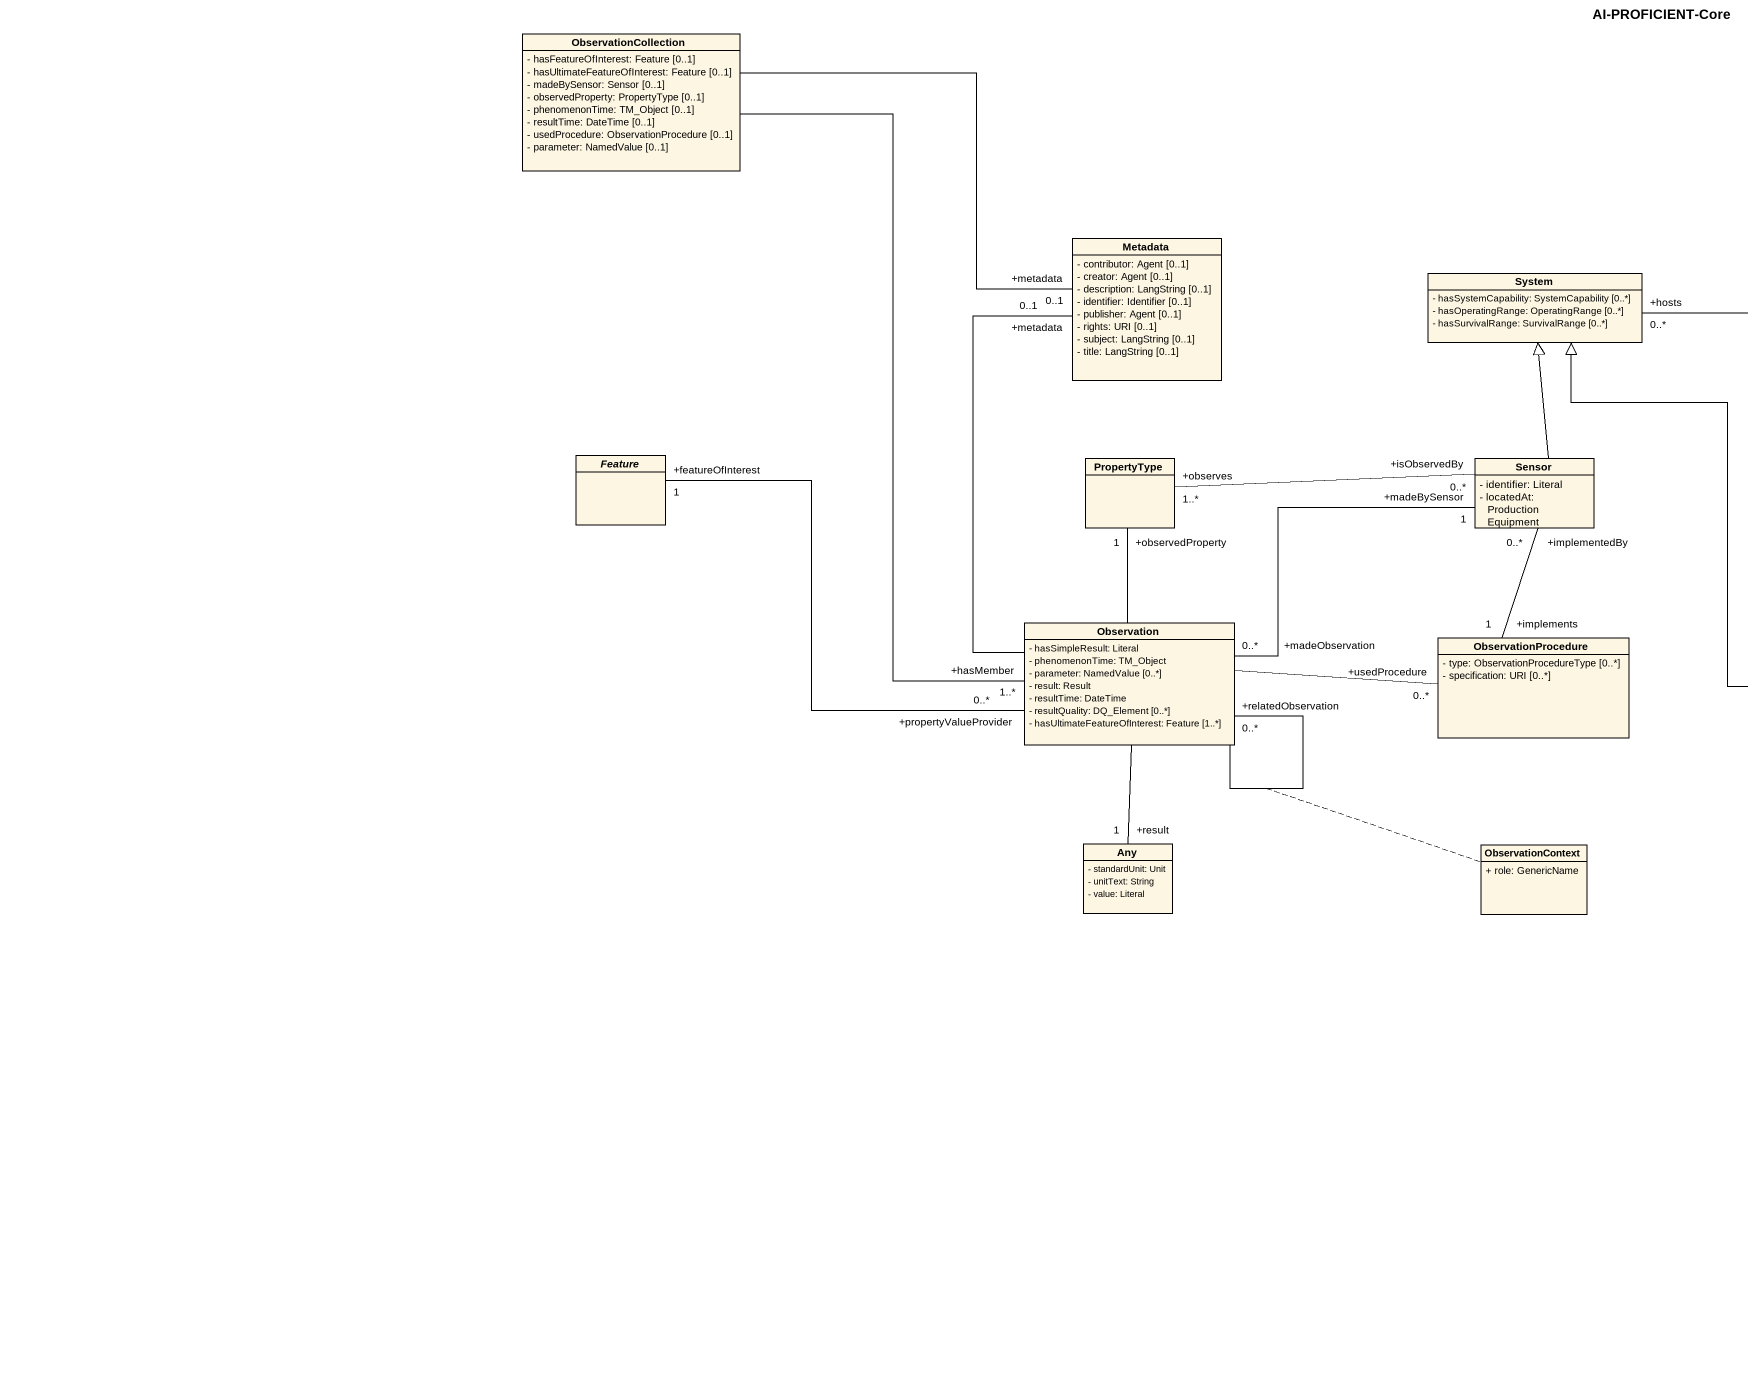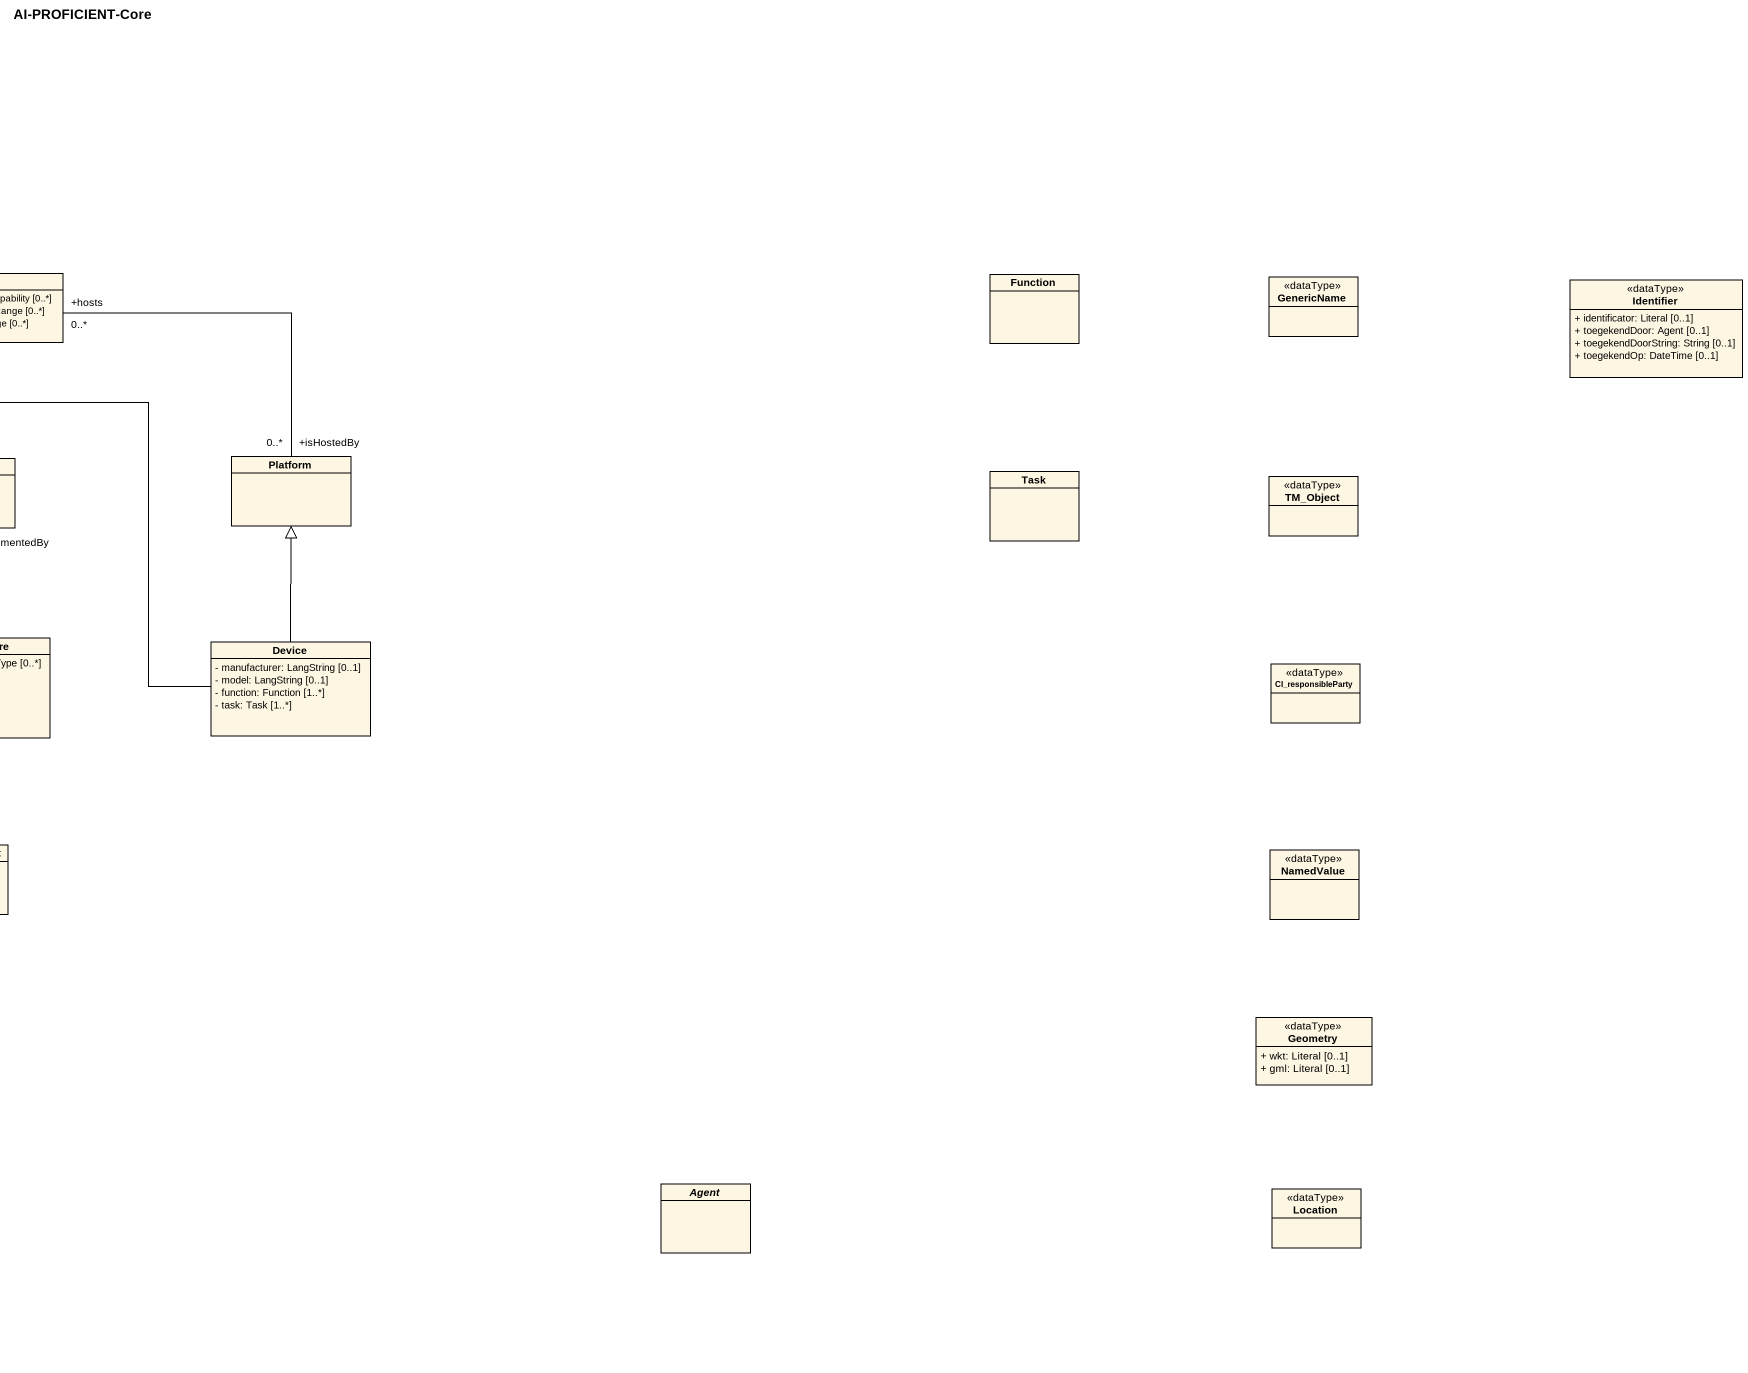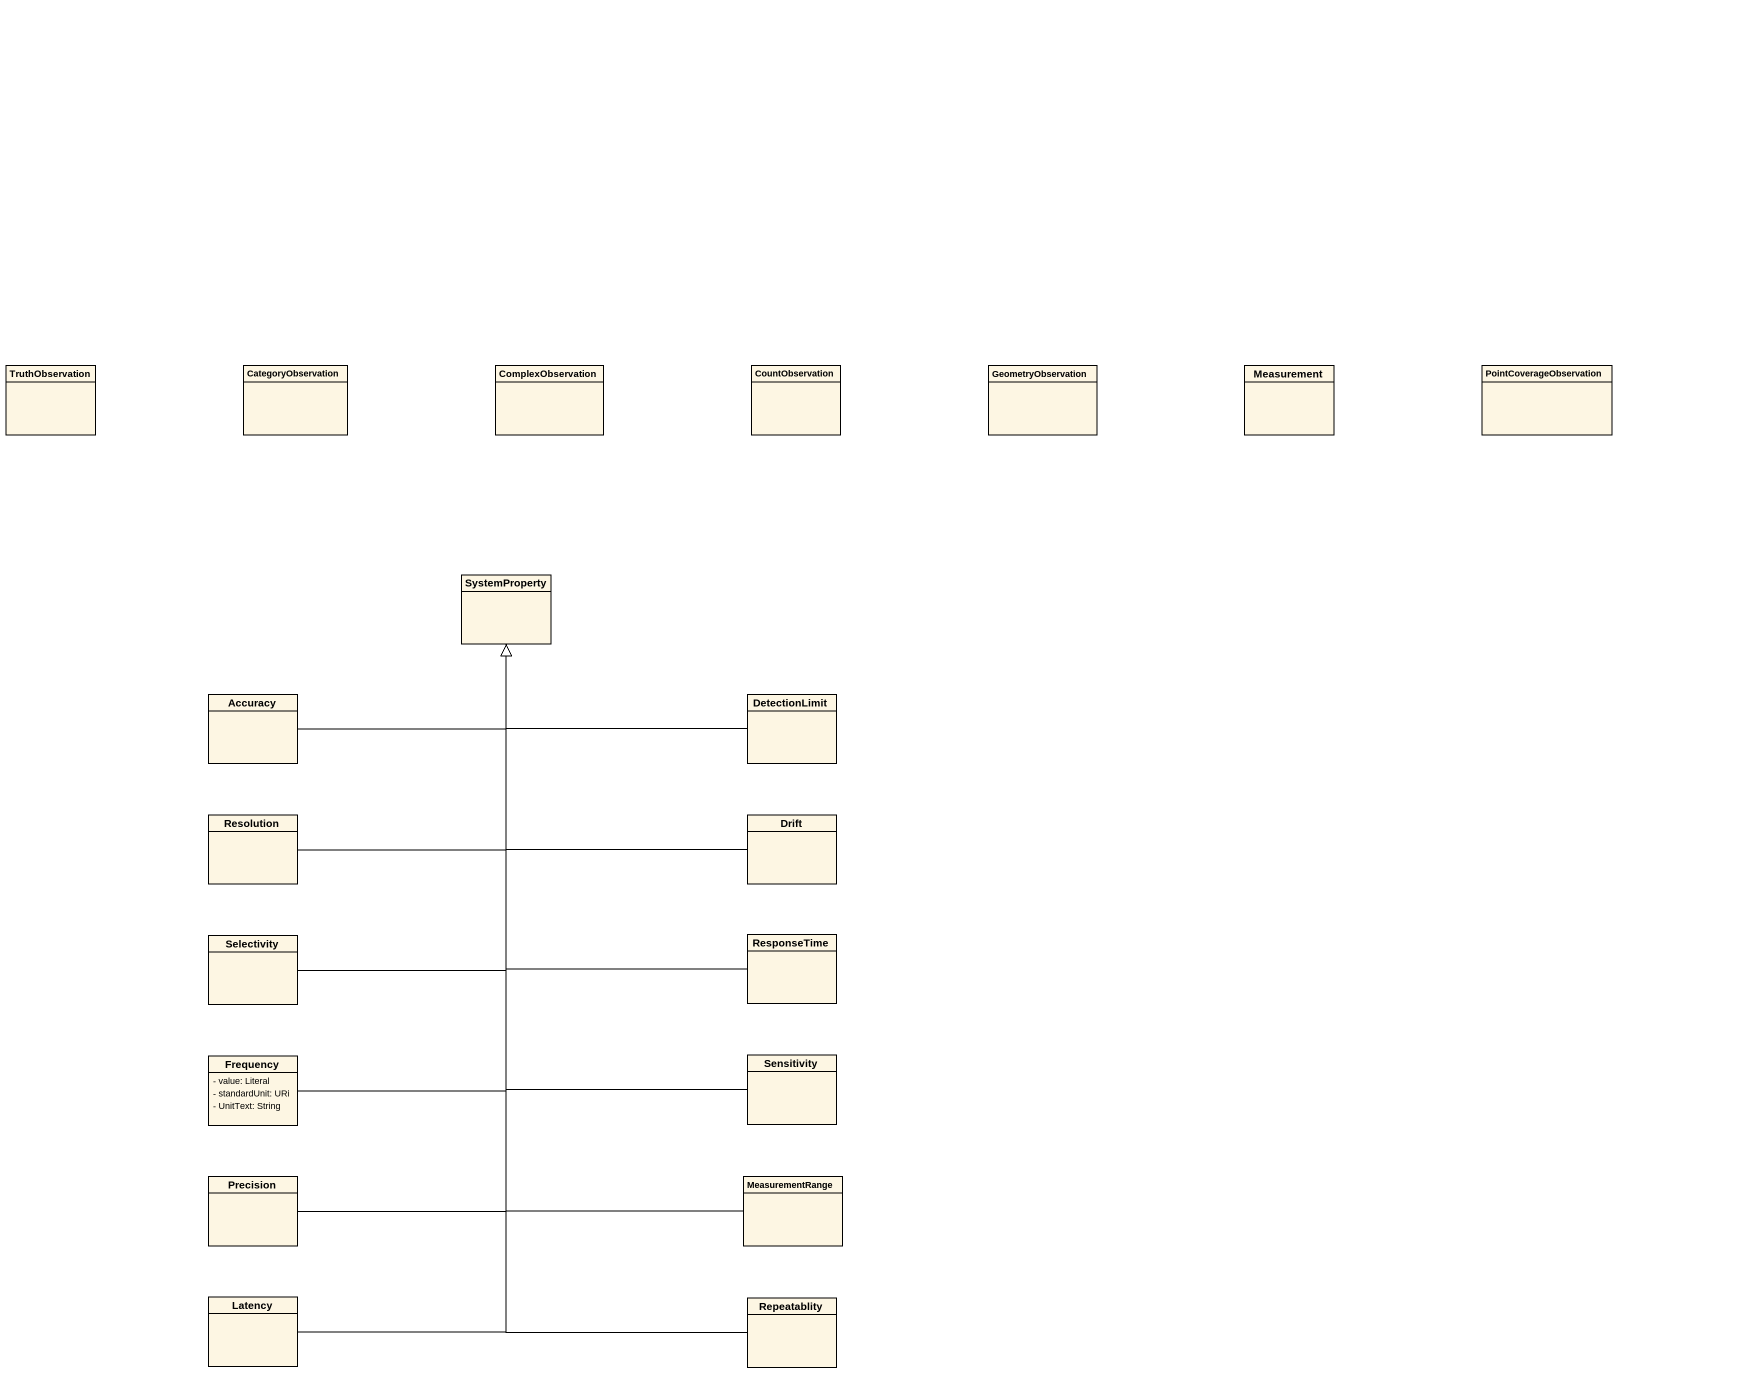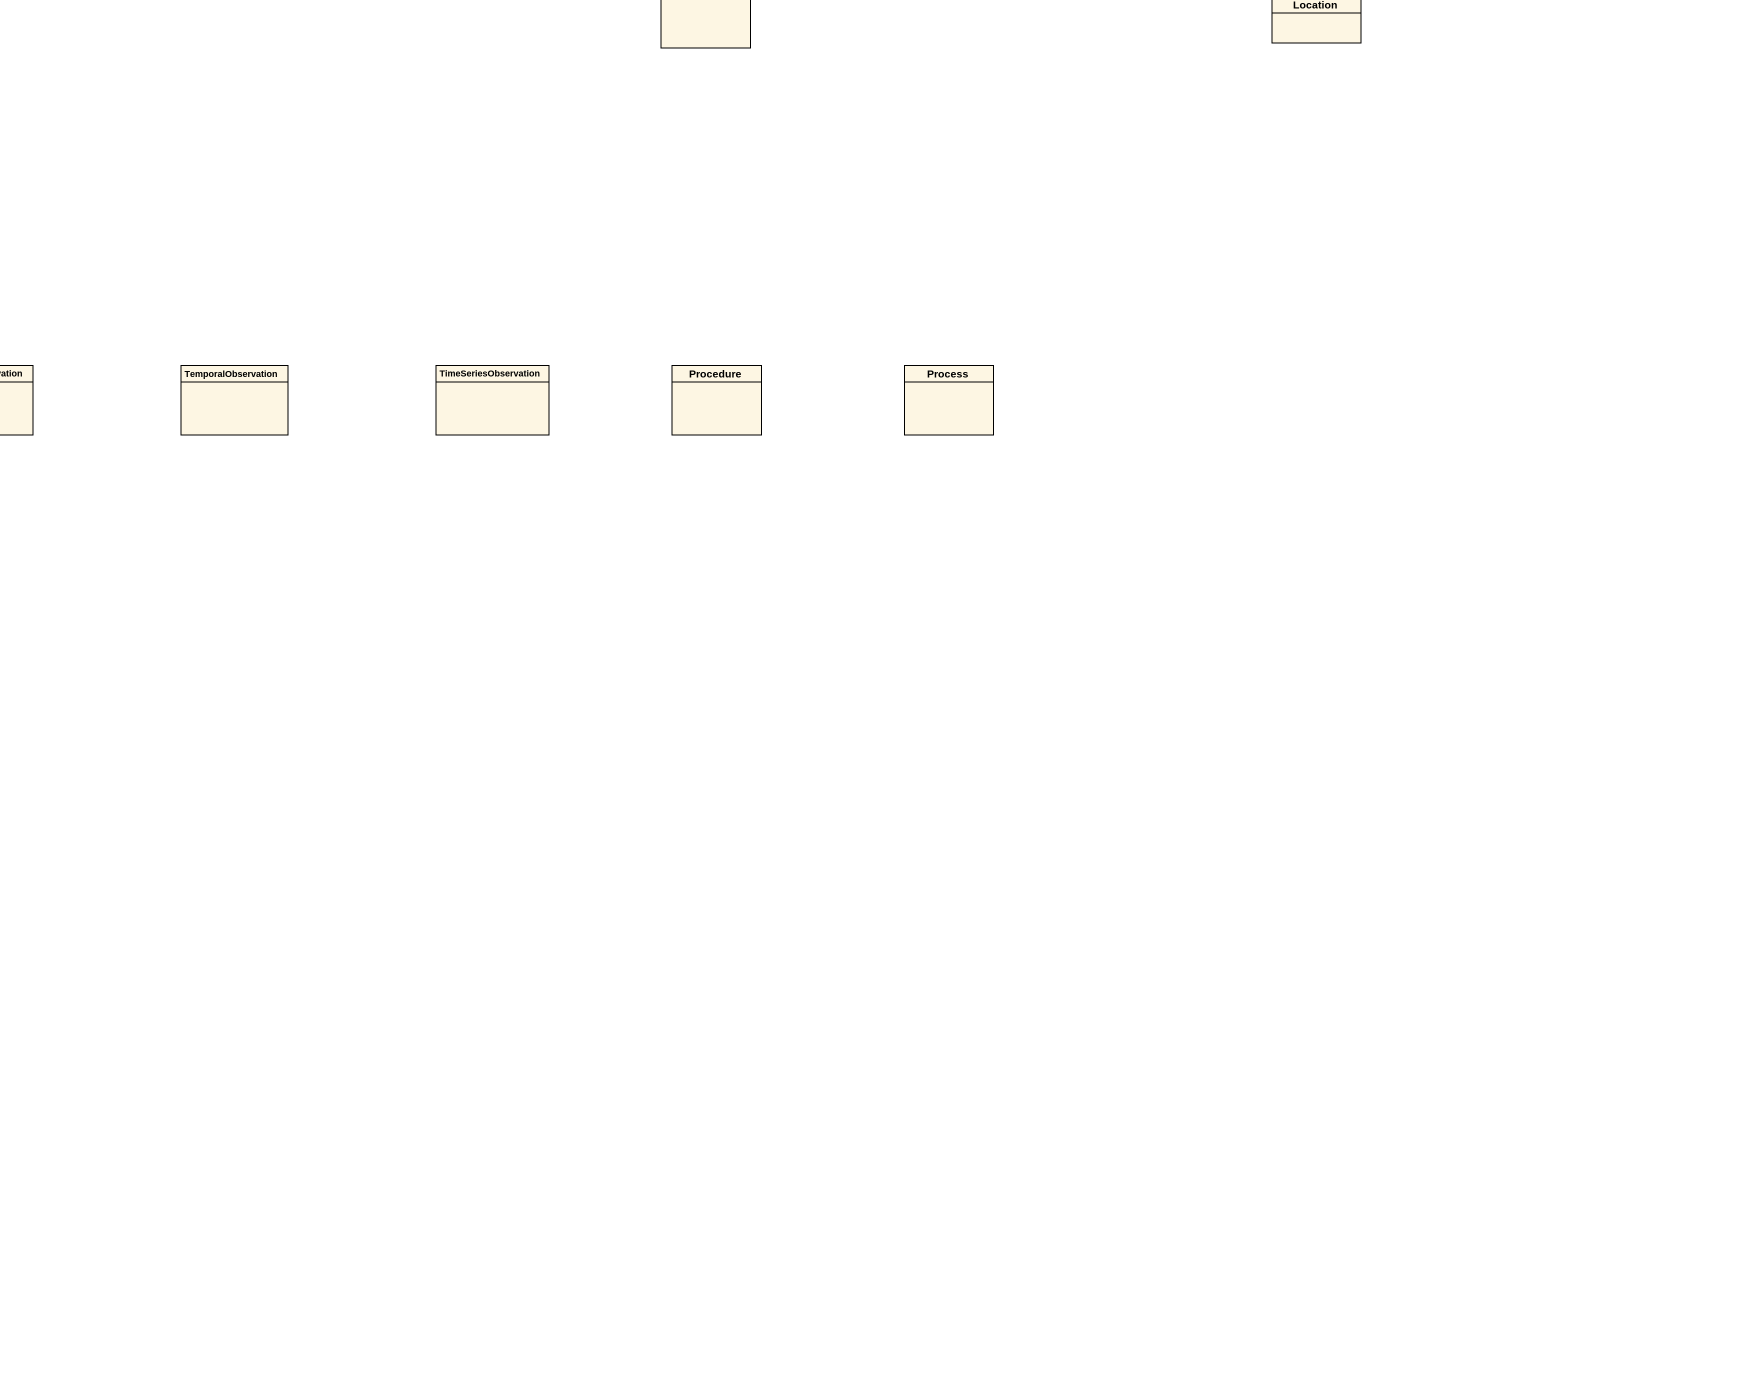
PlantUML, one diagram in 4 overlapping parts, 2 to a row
@startuml
title AI-PROFICIENT-Core
hide circle
hide empty members
skinparam classAttributeIconSize 0
class ObservationCollection {
  - hasFeatureOfInterest: Feature [0..1]
  - hasUltimateFeatureOfInterest: Feature [0..1]
  - madeBySensor: Sensor [0..1]
  - observedProperty: PropertyType [0..1]
  - phenomenonTime: TM_Object [0..1]
  - resultTime: DateTime [0..1]
  - usedProcedure: ObservationProcedure [0..1]
  - parameter: NamedValue [0..1]
}
class Metadata {
  - contributor: Agent [0..1]
  - creator: Agent [0..1]
  - description: LangString [0..1]
  - identifier: Identifier [0..1]
  - publisher: Agent [0..1]
  - rights: URI [0..1]
  - subject: LangString [0..1]
  - title: LangString [0..1]
}
class System {
  - hasSystemCapability: SystemCapability [0..*]
  - hasOperatingRange: OperatingRange [0..*]
  - hasSurvivalRange: SurvivalRange [0..*]
}
class Function
class GenericName <<dataType>>
class Identifier <<dataType>> {
  + identificator: Literal [0..1]
  + toegekendDoor: Agent [0..1]
  + toegekendDoorString: String [0..1]
  + toegekendOp: DateTime [0..1]
}
abstract class Feature
class PropertyType
class Sensor {
  - identifier: Literal
  - locatedAt: ProductionEquipment
}
class Platform
class Task
class TM_Object <<dataType>>
class Observation {
  - hasSimpleResult: Literal
  - phenomenonTime: TM_Object
  - parameter: NamedValue [0..*]
  - result: Result
  - resultTime: DateTime
  - resultQuality: DQ_Element [0..*]
  - hasUltimateFeatureOfInterest: Feature [1..*]
}
class ObservationProcedure {
  - type: ObservationProcedureType [0..*]
  - specification: URI [0..*]
}
class Device {
  - manufacturer: LangString [0..1]
  - model: LangString [0..1]
  - function: Function [1..*]
  - task: Task [1..*]
}
class CI_responsibleParty <<dataType>>
class Any {
  - standardUnit: Unit
  - unitText: String
  - value: Literal
}
class ObservationContext {
  + role: GenericName
}
class NamedValue <<dataType>>
class Geometry <<dataType>> {
  + wkt: Literal [0..1]
  + gml: Literal [0..1]
}
abstract class "Agent" as Agent_
class Location <<dataType>>
class TruthObservation
class CategoryObservation
class ComplexObservation
class CountObservation
class GeometryObservation
class Measurement
class PointCoverageObservation
class TemporalObservation
class TimeSeriesObservation
class Procedure
class "Process" as Process_
class SystemProperty
class Accuracy
class DetectionLimit
class Resolution
class Drift
class Selectivity
class ResponseTime
class Frequency {
  - value: Literal
  - standardUnit: URi
  - UnitText: String
}
class Sensitivity
class Precision
class MeasurementRange
class Latency
class Repeatablity
ObservationCollection -right- "+metadata\n0..1" Metadata
ObservationCollection -- "+hasMember\n1..*" Observation
System "+hosts\n0..*" -right- "+isHostedBy\n0..*" Platform
Feature "+featureOfInterest\n1" -right- "+propertyValueProvider\n0..*" Observation
Sensor -up-|> System
Sensor "+isObservedBy\n0..*" -left- "+observes\n1..*" PropertyType
Sensor "+implementedBy\n0..*" -- "+implements\n1" ObservationProcedure
Observation -up- "+metadata\n0..1" Metadata
Observation -up- "+observedProperty\n1" PropertyType
Observation "+madeObservation\n0..*" -right- "+madeBySensor\n1" Sensor
Observation -- "+relatedObservation\n0..*" Observation
(Observation, Observation) .. ObservationContext
Observation -right- "+usedProcedure\n0..*" ObservationProcedure
Observation -- "+result\n1" Any
Device -up-|> System
Device -up-|> Platform
Accuracy -right-|> SystemProperty
DetectionLimit -left-|> SystemProperty
Resolution -up-|> SystemProperty
Drift -up-|> SystemProperty
Selectivity -up-|> SystemProperty
ResponseTime -up-|> SystemProperty
Frequency -up-|> SystemProperty
Sensitivity -up-|> SystemProperty
Precision -up-|> SystemProperty
MeasurementRange -up-|> SystemProperty
Latency -up-|> SystemProperty
Repeatablity -up-|> SystemProperty
@enduml
